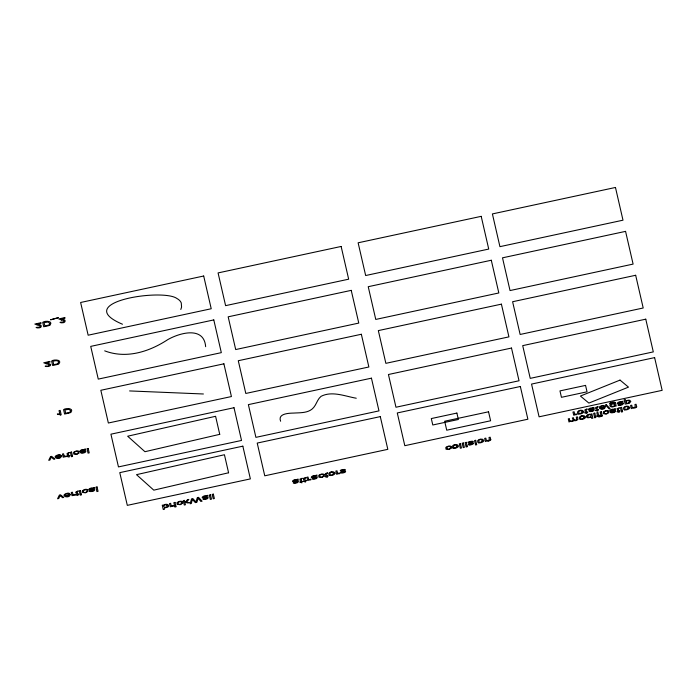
<?xml version="1.0" encoding="UTF-8"?>
<svg xmlns="http://www.w3.org/2000/svg" width="697" height="697" viewBox="0 0 697 697"><rect width="100%" height="100%" fill="white"/><g stroke="black" fill="none" stroke-linecap="round" stroke-linejoin="round"><path stroke-width="1.05" d="M68.315 453.538L68.776 455.568L70.022 455.742L68.872 455.986L69.125 457.101L66.895 456.413L67.635 455.812L67.217 453.982M77.167 491.986L77.62 494.016L78.866 494.19L77.716 494.434L77.977 495.55L75.738 494.861L76.478 494.26L76.06 492.43M301.165 479.231L301.618 481.305L302.864 481.479L301.714 481.723L301.975 482.838L299.736 482.15L300.477 481.549L300.058 479.719A5.837 2.762 -11.9 0 1 300.006 479.074L302.306 478.264L301.357 478.987M304.781 478.473L305.242 480.529L306.488 480.695L305.338 480.947L305.591 482.054L303.361 481.374L304.101 480.773L303.683 478.935M326.51 473.777L326.971 475.851L328.217 476.025L327.067 476.269L327.32 477.384L325.09 476.696L325.83 476.095L325.412 474.265A5.837 2.762 -11.9 0 1 325.36 473.629L327.651 472.81L326.727 473.524M586.107 409.958L586.56 411.997L587.806 412.171L586.656 412.415L586.909 413.53L584.678 412.842L585.419 412.241L585.001 410.411A5.837 2.762 -11.9 0 1 584.949 409.766L587.24 408.956L586.299 409.679M596.972 407.571L597.434 409.662L598.679 409.827L597.529 410.08L597.782 411.186L595.552 410.507L596.292 409.906L595.874 408.067M618.352 408.886L618.805 410.882L620.06 411.047L618.901 411.3L619.163 412.415L616.923 411.727L617.664 411.125L617.246 409.287A5.837 2.762 -11.9 0 1 617.193 408.651M192.294 499.383L191.361 503.495L190.089 503.765L191.562 498.843L192.816 498.564L195.962 501.945L197.329 497.597L198.523 497.344L202.095 501.187L200.849 501.457L198.122 498.181A25.798 12.189 -11.9 0 1 197.678 499.801L196.859 502.31L195.369 502.633L192.677 499.766M180.811 309.468L181.569 307.063L181.264 302.951A27.662 13.069 -11.9 0 0 176.82 298.438C162.549 288.166 70.319 302.141 122.472 324.227M617.228 408.651L619.494 407.832L618.527 408.564M58.339 363.076C59.637 359.844 54.723 360.541 52.972 361.325L53.747 364.679L55.708 364.261A5.445 2.57 -11.9 0 0 57.293 363.843A2.57 1.211 -11.9 0 0 58.313 363.076M341.635 472.165L341.687 472.104A1.08 0.514 -11.9 0 1 342.061 471.886M469.456 444.033L469.508 443.972A1.08 0.514 -11.9 0 1 469.883 443.754M610.372 404.469C608.638 406.255 611.713 407.536 613.177 406.787A2.588 1.22 -11.9 0 0 615.05 405.907M614.031 403.955A1.803 0.854 -11.9 0 0 611.356 404.53C610.006 406.412 613.412 406.996 614.414 405.741M49.818 325.081C53.957 320.986 44.8 320.42 42.709 322.354L43.719 326.754L46.934 326.065A5.985 2.832 -11.9 0 0 49.923 325.15M58.722 363.79C62.913 359.739 53.669 359.094 51.622 361.072L52.632 365.463L55.847 364.775A5.985 2.832 -11.9 0 0 58.836 363.869M70.685 412.371C74.849 408.294 65.64 407.693 63.584 409.653L64.594 414.044L67.809 413.356M68.498 453.259L69.456 452.527L67.191 453.338A5.837 2.762 -11.9 0 0 67.243 453.974M77.341 491.707L78.299 490.976L76.043 491.786A5.837 2.762 -11.9 0 0 76.095 492.422M304.964 478.212L305.922 477.48L303.674 478.273A5.837 2.762 -11.9 0 0 303.709 478.926M597.155 407.344L598.113 406.612L595.874 407.379A5.837 2.762 -11.9 0 0 595.9 408.067M342.262 471.808L343.969 471.189A8.782 4.147 -11.9 0 0 344.649 470.928C348.552 467.731 336.773 470.745 341.225 470.675A1.403 0.662 -11.9 0 1 341.748 470.266L344.379 470.179L341.077 471.669A1.803 0.854 -11.9 0 0 341.417 473.019L341.556 473.045A3.285 1.551 -11.9 0 0 343.037 472.906A5.001 2.361 -11.9 0 0 343.551 472.793L344.24 472.592A3.119 1.472 -11.9 0 0 344.675 472.418L345.215 472.113A1.481 0.697 -11.9 0 0 345.416 471.93L345.642 471.416L341.608 472.366M470.083 443.675L471.791 443.057A8.782 4.147 -11.9 0 0 472.47 442.795C476.783 439.38 464.089 442.708 469.046 442.543A1.403 0.662 -11.9 0 1 469.569 442.133L472.2 442.046L468.898 443.536A1.803 0.854 -11.9 0 0 469.238 444.886L469.22 444.904M81.261 452.292C78.709 453.503 85.156 453.503 85.818 451.708A5.079 2.405 -11.9 0 0 85.792 451.342L85.487 449.896A10.603 5.01 -11.9 0 1 85.452 449.548A2.561 1.211 -11.9 0 1 85.661 449.034L84.468 449.295M90.105 490.74C87.552 491.951 93.999 491.951 94.67 490.157A5.079 2.405 -11.9 0 0 94.644 489.782L94.339 488.344A10.603 5.01 -11.9 0 1 94.295 487.996A2.561 1.211 -11.9 0 1 94.513 487.482L93.311 487.743A2.527 1.194 -11.9 0 0 93.18 488.179C91.185 486.994 86.114 490.226 90.27 490.226A5.637 2.666 -11.9 0 0 90.898 490.157L91.368 490.087A12.154 5.742 -11.9 0 1 93.459 489.817M203.524 498.582C200.971 499.784 207.418 499.793 208.081 497.989A5.079 2.405 -11.9 0 0 208.054 497.623L207.75 496.177A10.603 5.01 -11.9 0 1 207.715 495.828A2.561 1.211 -11.9 0 1 207.924 495.323L206.721 495.576A2.527 1.194 -11.9 0 0 206.591 496.02C204.674 494.783 199.542 498.067 203.681 498.067A5.637 2.666 -11.9 0 0 204.308 497.989L204.779 497.919A12.154 5.742 -11.9 0 1 206.87 497.649M293.82 482.394C291.268 483.596 297.715 483.605 298.377 481.801A5.079 2.405 -11.9 0 0 298.351 481.435L298.055 479.989A10.603 5.01 -11.9 0 1 298.011 479.641A2.561 1.211 -11.9 0 1 298.22 479.135L297.027 479.388A2.527 1.194 -11.9 0 0 296.896 479.832C294.979 478.595 289.839 481.888 293.986 481.88A5.637 2.666 -11.9 0 0 294.613 481.801L295.075 481.732M312.657 478.342C310.104 479.545 316.551 479.553 317.213 477.759A5.079 2.405 -11.9 0 0 317.187 477.384L316.882 475.938A10.603 5.01 -11.9 0 1 316.847 475.589A2.561 1.211 -11.9 0 1 317.057 475.084L315.854 475.337A2.527 1.194 -11.9 0 0 315.724 475.781C313.737 474.596 308.649 477.82 312.814 477.828A5.637 2.666 -11.9 0 0 313.441 477.75L313.911 477.689A12.154 5.742 -11.9 0 1 316.002 477.419M589.636 410.751C587.074 411.953 593.53 411.953 594.192 410.158A5.079 2.405 -11.9 0 0 594.166 409.792L593.879 408.407M618.622 404.513C616.07 405.715 622.517 405.724 623.188 403.929A5.079 2.405 -11.9 0 0 623.162 403.554M611.008 411.971C608.455 413.173 614.902 413.173 615.573 411.378A5.079 2.405 -11.9 0 0 615.547 411.012L615.251 409.627A10.603 5.01 -11.9 0 1 615.198 409.217A2.561 1.211 -11.9 0 1 615.416 408.712L614.214 408.965A2.527 1.194 -11.9 0 0 614.083 409.409C612.088 408.224 607.009 411.457 611.173 411.448A5.637 2.666 -11.9 0 0 611.8 411.378L612.271 411.308A12.154 5.742 -11.9 0 1 614.353 411.038M79.092 451.604L77.986 451.909A1.899 0.897 -11.9 0 0 76.374 451.395A1.899 0.897 -11.9 0 0 74.413 452.275M324.262 474.683L323.147 474.997A1.899 0.897 -11.9 0 0 321.535 474.474A1.899 0.897 -11.9 0 0 319.575 475.363M451.351 446.707L450.245 447.021A1.899 0.897 -11.9 0 0 448.624 446.498A1.899 0.897 -11.9 0 0 446.664 447.387M60.456 414.95L61.197 414.793L60.177 410.385L59.036 410.629L59.829 414.07A7.275 3.441 -11.9 0 0 57.381 413.922L57.502 414.427M61.38 455.786C54.166 459.506 55.673 455.028 59.236 455.272C62.233 456.038 60.291 454.017 58.165 454.871C50.079 457.023 60.691 461.092 61.414 455.925M70.223 494.234C63.009 497.954 64.516 493.476 68.088 493.72C71.199 494.469 68.951 492.439 66.868 493.354C58.984 495.672 69.674 499.401 70.258 494.373M69.125 494.94L65.344 495.75A2.013 0.95 -11.9 0 0 66.816 496.36A2.013 0.95 -11.9 0 0 68.942 495.654M592.833 407.745L594.036 407.484A2.561 1.211 -11.9 0 0 593.827 407.998A10.603 5.01 -11.9 0 0 593.87 408.346M605.249 406.604C598.27 410.306 599.394 405.985 602.983 406.081C605.981 406.865 604.168 404.826 601.886 405.724C594.506 407.518 604.578 411.953 605.284 406.743M605.902 410.681L603.384 411.849L603.436 413.678L606.538 414.035L609.004 412.45L607.871 412.607A1.803 0.854 -11.9 0 1 606.799 413.521A1.803 0.854 -11.9 0 1 604.935 413.635A3.973 1.873 -11.9 0 1 604.386 412.258M78.116 452.937L79.249 452.771L76.923 454.331L73.734 454.052L73.568 452.257L76.147 451.011A2.988 1.411 -11.9 0 1 79.136 451.586M450.375 448.04L451.508 447.883L449.173 449.443L445.984 449.156L445.819 447.369L448.406 446.115A2.988 1.411 -11.9 0 1 451.386 446.699M323.286 476.016L324.41 475.859L322.084 477.419L318.895 477.14L318.729 475.345L321.308 474.091A2.988 1.411 -11.9 0 1 324.297 474.674M181.56 503.26L182.692 503.103L180.227 504.689L177.125 504.34L177.003 502.589L179.591 501.335A2.988 1.411 -11.9 0 1 182.57 501.918L181.429 502.241A1.899 0.897 -11.9 0 0 179.809 501.718A1.899 0.897 -11.9 0 0 177.848 502.607M129.59 390.93L203.402 393.988M469.29 444.904L469.377 444.913A3.285 1.551 -11.9 0 0 470.858 444.773M621.689 401.951C619.694 400.749 614.615 403.999 618.788 403.999A5.637 2.666 -11.9 0 0 619.415 403.92L619.886 403.851A12.154 5.742 -11.9 0 1 621.977 403.589M61.528 320.019L58.766 318.93L64.934 317.579L65.048 318.102L60.473 319.087A4.626 2.187 -11.9 0 0 61.388 319.339C66.564 318.642 66.346 323.373 61.292 322.807C56.37 321.631 67.313 322.894 63.523 320.42A17.66 8.347 -11.9 0 0 61.51 320.028M37.472 324.488C42.186 323.774 42.874 328.226 37.76 327.947C32.001 326.815 43.223 328.121 39.616 325.56A17.66 8.347 -11.9 0 0 37.594 325.168L34.85 324.044L41.018 322.72L41.14 323.242L36.558 324.227A4.626 2.187 -11.9 0 0 37.472 324.488M574.502 420.195L576.689 419.716L576.306 417.12L577.438 416.876L577.918 419.559L575.949 420.613A2.422 1.15 -11.9 0 1 574.372 420.622L573.884 420.465M356.263 398.231C345.015 396.262 331.999 390.66 321.047 396.349C317.466 399.181 316.595 403.999 313.737 407.405C308.919 413.295 300.468 412.633 293.655 413.077C288.732 413.19 277.554 413.539 280.612 421.241M104.689 350.852C126.366 359.112 149.236 351.767 167.724 339.657C179.469 332.896 204.055 325.865 205.65 346.688M206.417 496.543C204.752 495.358 201.285 498.067 204.848 497.44A9.549 4.513 -11.9 0 1 206.774 497.231L206.721 497.048A3.015 1.42 -11.9 0 0 206.443 496.534M296.713 480.364C295.075 479.127 291.599 481.906 295.153 481.261A9.549 4.513 -11.9 0 1 297.07 481.043L297.018 480.86A3.015 1.42 -11.9 0 0 296.739 480.346M315.549 476.312C313.685 475.101 310.54 477.881 313.981 477.21A9.549 4.513 -11.9 0 1 315.907 476.992L315.854 476.809A3.015 1.42 -11.9 0 0 315.575 476.304M587.824 416.945L587.876 416.989A1.769 0.836 -11.9 0 0 589.296 417.276A1.769 0.836 -11.9 0 0 590.899 416.632A3.773 1.786 -11.9 0 0 591.082 415.56A3.154 1.49 -11.9 0 0 590.542 414.776M469.412 444.216L473.463 443.283L473.237 443.797A1.481 0.697 -11.9 0 1 473.036 443.98L472.496 444.285A3.119 1.472 -11.9 0 1 472.061 444.459L471.372 444.66A5.001 2.361 -11.9 0 1 470.858 444.782M629.644 407.466C628.755 404.687 621.628 406.63 623.806 409.461A2.814 1.333 -11.9 0 0 624.625 409.775M621.829 402.979L621.872 403.18A9.549 4.513 -11.9 0 0 619.955 403.389C616.584 404.173 619.476 401.306 621.515 402.483A3.015 1.42 -11.9 0 1 621.794 402.988M615.042 405.907L616.192 406.063L615.556 403.31A9.113 4.304 -11.9 0 0 615.268 402.578M592.833 409.217L592.877 409.409A9.549 4.513 -11.9 0 0 590.96 409.627C587.571 410.428 590.455 407.545 592.528 408.712A3.015 1.42 -11.9 0 1 592.798 409.217M573.875 419.585L573.448 417.73L572.298 417.982C575.278 421.432 568.334 422.487 569.432 418.592L568.282 418.845L569.013 422.025L569.937 421.363M84.459 450.767L84.503 450.959A9.549 4.513 -11.9 0 0 82.586 451.177C79.17 451.97 82.098 449.095 84.154 450.262A3.015 1.42 -11.9 0 1 84.424 450.767M93.311 489.216L93.354 489.407A9.549 4.513 -11.9 0 0 91.438 489.625C88.049 490.4 90.95 487.543 92.997 488.71A3.015 1.42 -11.9 0 1 93.276 489.216M623.17 403.554L622.857 402.108A10.603 5.01 -11.9 0 1 622.813 401.76A2.561 1.211 -11.9 0 1 623.031 401.254L621.829 401.507A2.527 1.194 -11.9 0 0 621.698 401.951M334.908 473.063C334.029 470.292 326.884 472.226 329.071 475.058A2.814 1.333 -11.9 0 0 329.89 475.371M610.163 402.91A2.004 0.95 -11.9 0 0 609.692 403.842L610.764 403.528A1.15 0.54 -11.9 0 1 611.016 403.11M610.389 402.979A3.25 1.533 -11.9 0 1 615.033 402.3M610.354 404.469A2.622 1.237 -11.9 0 1 612.079 403.615L612.419 403.537A2.509 1.185 -11.9 0 1 614.388 403.546L614.362 403.424A6.534 3.093 -11.9 0 0 614.144 402.84A1.986 0.941 -11.9 0 0 611.112 403.145M626.638 403.032A3.424 1.621 -11.9 0 1 626.237 401.289M626.106 401.272A1.751 0.828 -11.9 0 1 628.772 400.714M628.659 400.784A3.476 1.647 -11.9 0 1 629.095 402.578M629.286 402.605A1.76 0.836 -11.9 0 1 626.498 403.11M618.483 404.574A2.126 1.002 -11.9 0 0 621.811 404.277A1.446 0.688 -11.9 0 0 621.968 403.755M613.944 404.007A3.215 1.516 -11.9 0 1 614.327 405.732M603.968 408.024A2.013 0.95 -11.9 0 1 601.833 408.73A2.013 0.95 -11.9 0 1 600.405 408.111L604.142 407.309A2.518 1.194 -11.9 0 1 603.89 408.006M592.833 407.745A2.527 1.194 -11.9 0 0 592.703 408.189C590.699 407.004 585.628 410.202 589.793 410.228A5.637 2.666 -11.9 0 0 590.42 410.158L590.89 410.089A12.154 5.742 -11.9 0 1 592.981 409.819M592.816 410.516A2.126 1.002 -11.9 0 1 589.488 410.803M592.973 409.984A1.446 0.688 -11.9 0 1 592.851 410.516M578.493 413.957A3.433 1.621 -11.9 0 0 582.108 413.382A3.433 1.621 -11.9 0 0 583.659 411.535C582.701 408.782 575.644 410.69 577.787 413.548A2.814 1.333 -11.9 0 0 578.606 413.852M574.833 414.027A4.609 2.178 -11.9 0 1 574.502 413.434L574.119 411.77L572.969 412.014L573.701 415.203L574.737 414.976C574.258 414.349 578.196 415.246 576.846 413.896A1.394 0.653 -11.9 0 1 574.72 414.079M636.596 406.787A5.219 2.466 -11.9 0 0 636.561 406.395L636.082 404.26L634.941 404.513L635.316 407.039L632.859 407.649A1.185 0.558 -11.9 0 1 632.597 407.571L632.301 407.327A4.801 2.265 -11.9 0 1 632.135 406.935L631.735 405.201L630.593 405.445L631.325 408.625L632.362 407.998A2.5 1.185 -11.9 0 0 634.174 408.085A2.396 1.133 -11.9 0 0 636.753 406.787M629.679 407.457A3.433 1.621 -11.9 0 1 628.119 409.305A3.433 1.621 -11.9 0 1 624.503 409.88M614.257 410.62A9.549 4.513 -11.9 0 0 612.341 410.847C609.012 411.674 611.774 408.764 613.9 409.932A3.015 1.42 -11.9 0 1 614.179 410.437M610.868 412.023A2.126 1.002 -11.9 0 0 614.188 411.735A1.446 0.688 -11.9 0 0 614.353 411.204M604.16 411.944A1.899 0.897 -11.9 0 1 606.12 411.064A1.899 0.897 -11.9 0 1 607.74 411.578L608.847 411.274A2.988 1.411 -11.9 0 0 605.893 410.629M587.954 416.884A3.86 1.821 -11.9 0 1 587.798 415.342M587.824 415.334A1.751 0.828 -11.9 0 1 590.542 414.767M580.305 419.385A3.433 1.621 -11.9 0 0 583.929 418.81A3.433 1.621 -11.9 0 0 585.48 416.963C584.513 414.201 577.464 416.135 579.608 418.967A2.814 1.333 -11.9 0 0 580.427 419.28M574.006 420.474A2.283 1.08 -11.9 0 1 572.159 421.424A2.283 1.08 -11.9 0 1 570.102 421.276M574.45 420.23A2.352 1.106 -11.9 0 1 573.927 419.577M490.688 439.737A5.219 2.466 -11.9 0 0 490.653 439.345L490.174 437.211L489.024 437.455L489.425 439.964L486.95 440.6A1.185 0.558 -11.9 0 1 486.689 440.513L486.358 440.216A4.801 2.265 -11.9 0 1 486.227 439.885L485.826 438.143L484.676 438.387L485.417 441.576L486.454 440.94A2.5 1.185 -11.9 0 0 488.266 441.027M490.836 439.729A2.396 1.133 -11.9 0 1 488.275 441.018M478.595 442.83A3.433 1.621 -11.9 0 0 482.211 442.247A3.433 1.621 -11.9 0 0 483.77 440.399C482.812 437.646 475.737 439.563 477.898 442.412A2.814 1.333 -11.9 0 0 478.717 442.717M453.25 448.276A3.433 1.621 -11.9 0 0 456.866 447.701A3.433 1.621 -11.9 0 0 458.417 445.853C457.467 443.1 450.375 445.026 452.545 447.866A2.814 1.333 -11.9 0 0 453.364 448.171M447.43 449.068A3.973 1.873 -11.9 0 1 446.89 447.692M450.445 448.032A1.803 0.854 -11.9 0 1 449.304 448.964A1.803 0.854 -11.9 0 1 447.439 449.077M69.081 494.94A2.518 1.194 -11.9 0 1 68.864 495.637M73.141 494.487A4.609 2.178 -11.9 0 1 72.819 493.903L72.427 492.23L71.277 492.483L72.018 495.663L73.046 495.445C72.584 494.844 76.496 495.68 75.154 494.356A1.394 0.653 -11.9 0 1 73.028 494.539M83.257 490.723A1.899 0.897 -11.9 0 1 85.217 489.834A1.899 0.897 -11.9 0 1 86.837 490.357L87.944 490.052A2.988 1.411 -11.9 0 0 84.99 489.407L82.412 490.705L82.534 492.457L85.635 492.814L88.101 491.219L86.968 491.385A1.803 0.854 -11.9 0 1 85.897 492.3A1.803 0.854 -11.9 0 1 84.032 492.413M84.015 492.404A3.973 1.873 -11.9 0 1 83.483 491.036M89.965 490.801A2.126 1.002 -11.9 0 0 93.285 490.514A1.446 0.688 -11.9 0 0 93.45 489.982M166.688 504.924A1.795 0.845 -11.9 0 0 163.743 505.63A4.095 1.934 -11.9 0 0 163.734 506.519L164.91 507.399L167.001 506.763A3.433 1.621 -11.9 0 0 166.539 505.003M171.357 505.595A4.609 2.178 -11.9 0 1 171.035 505.003L170.643 503.339L169.493 503.582L170.234 506.771L171.262 506.545C170.8 505.944 174.712 506.78 173.37 505.456A1.394 0.653 -11.9 0 1 171.244 505.639M178.615 504.288A3.973 1.873 -11.9 0 1 178.075 502.92M181.629 503.251A1.803 0.854 -11.9 0 1 180.488 504.184A1.803 0.854 -11.9 0 1 178.624 504.297M203.376 498.643A2.126 1.002 -11.9 0 0 206.704 498.346A1.446 0.688 -11.9 0 0 206.861 497.824M293.681 482.455A2.126 1.002 -11.9 0 0 297 482.158A1.446 0.688 -11.9 0 0 297.157 481.636M295.084 481.749A12.154 5.742 -11.9 0 1 297.166 481.47M308.727 479.283A4.609 2.178 -11.9 0 1 308.396 478.691L308.013 477.027L306.863 477.271L307.595 480.46L308.632 480.233C308.161 479.641 312.073 480.477 310.74 479.153A1.394 0.653 -11.9 0 1 308.614 479.336M312.509 478.403A2.126 1.002 -11.9 0 0 315.837 478.107A1.446 0.688 -11.9 0 0 315.994 477.584M319.792 475.676A3.973 1.873 -11.9 0 0 320.332 477.044A1.803 0.854 -11.9 0 0 322.206 476.94A1.803 0.854 -11.9 0 0 323.347 476.007M334.943 473.054A3.433 1.621 -11.9 0 1 333.393 474.901A3.433 1.621 -11.9 0 1 329.777 475.476M337.705 473.054A4.609 2.178 -11.9 0 1 337.383 472.461L336.991 470.797L335.841 471.041L336.573 474.23L337.609 474.004C337.13 473.376 341.068 474.274 339.718 472.923A1.394 0.653 -11.9 0 1 337.592 473.106M84.459 449.295A2.527 1.194 -11.9 0 0 84.328 449.739C82.42 448.519 77.289 451.813 81.418 451.778A5.637 2.666 -11.9 0 0 82.046 451.708L82.516 451.639A12.154 5.742 -11.9 0 1 84.607 451.368M84.442 452.065A2.126 1.002 -11.9 0 1 81.113 452.353M84.598 451.534A1.446 0.688 -11.9 0 1 84.476 452.065M74.631 452.588A3.973 1.873 -11.9 0 0 75.171 453.956A1.803 0.854 -11.9 0 0 77.045 453.852A1.803 0.854 -11.9 0 0 78.186 452.928M64.29 456.047A4.609 2.178 -11.9 0 1 63.967 455.455L63.584 453.782L62.434 454.035L63.166 457.215L64.202 456.997C63.723 456.361 67.653 457.258 66.311 455.908A1.394 0.653 -11.9 0 1 64.185 456.091M60.099 457.206A2.013 0.95 -11.9 0 1 57.964 457.912A2.013 0.95 -11.9 0 1 56.535 457.293L60.273 456.491A2.518 1.194 -11.9 0 1 60.02 457.188M57.476 414.488A5.89 2.788 -11.9 0 1 60.508 414.924M70.798 412.45A5.985 2.832 -11.9 0 1 67.809 413.312M333.732 473.411C328.548 478.987 329.141 468.645 333.732 473.411M457.206 446.211C452.205 451.795 452.475 441.445 457.206 446.211M482.559 440.757C477.428 446.359 477.881 436 482.559 440.757M582.457 411.892C577.221 417.477 577.874 407.126 582.457 411.892M584.269 417.32C579.163 422.896 579.625 412.554 584.269 417.32M628.467 407.815C623.284 413.399 623.876 403.049 628.467 407.815M50.663 364.758C50.228 367.789 42.221 366.108 46.263 366.003C47.457 366.727 50.986 365.089 48.616 364.304A17.66 8.347 -11.9 0 0 46.507 363.886L43.763 362.788L49.923 361.429L50.045 361.952L45.471 362.937A4.626 2.187 -11.9 0 0 46.385 363.198L49.757 363.895L50.663 364.758M168.526 505.778C168.813 508.357 162.828 506.867 164.414 509.289L163.264 509.533L162.253 505.142L163.412 505.308A2.318 1.098 -11.9 0 1 165.172 504.428A2.884 1.359 -11.9 0 1 167.463 504.471A3.354 1.586 -11.9 0 1 168.23 504.985L168.43 505.325A6.5 3.076 -11.9 0 1 168.5 505.56L168.526 505.778M630.707 401.585L629.347 403.188L625.174 404.129L624.155 399.729L625.305 399.486C624.948 402.517 630.175 398.048 630.707 401.585M586.316 416.266C586.7 419.986 592.136 415.29 591.709 418.418L592.851 418.174L591.84 413.774L590.873 414.41A2.204 1.045 -11.9 0 0 589.174 414.279L587.205 415.003L586.325 416.205M49.714 323.617L49.478 324.305A2.57 1.211 -11.9 0 1 48.389 325.124A5.445 2.57 -11.9 0 1 46.795 325.525L44.835 325.969L44.068 322.615L48.32 321.979L49.714 323.617M70.58 410.908L70.301 411.657A2.57 1.211 -11.9 0 1 69.264 412.415A5.445 2.57 -11.9 0 1 67.67 412.816L65.71 413.26L64.934 409.906L69.195 409.27L70.58 410.908M51.229 457.11L49.931 460.064L48.72 460.325L50.559 456.587L51.63 456.352L54.915 458.992L53.739 459.245L51.229 457.11M60.073 495.558L58.775 498.512L57.563 498.773L59.402 495.036L60.473 494.8L63.767 497.44L62.591 497.693L60.073 495.558M187.458 499.723L185.602 501.831L184.705 501.64L184.417 500.376L183.267 500.62L184.278 505.02L185.428 504.767L184.853 502.267L187.859 502.973L189.34 502.659L186.491 502.032L188.87 499.418L187.458 499.723M620.034 380.1L580.418 396.044L588.878 403.075L628.485 387.131L620.034 380.1M600.77 416.492C598.653 417.503 597.695 416.318 596.527 416.109L597.451 415.473L596.815 412.711L597.948 412.458L598.584 415.229L600.004 415.36C596.798 416.701 600.283 415.821 600.77 416.492M219.738 434.336L144.95 451.708L127.664 436.217L215.591 416.292L219.738 434.336M228.581 472.775L153.793 490.157L136.516 474.666L224.434 454.74L228.581 472.775M203.69 276.012L80.625 302.481L88.153 335.205L211.226 308.745L203.69 276.012M341.138 246.459L218.074 272.919L225.601 305.652L348.666 279.183L341.138 246.459M481.2 216.34L358.127 242.8L365.664 275.533L488.728 249.064L481.2 216.34M615.468 187.467L492.404 213.927L499.932 246.66L622.996 220.191L615.468 187.467M58.234 317.736L50.733 319.757L58.234 317.736M213.796 319.914L90.723 346.383L98.26 379.107L221.324 352.647L213.796 319.914M351.236 290.361L228.172 316.821L235.699 349.554L358.772 323.086L351.236 290.361M491.298 260.242L368.234 286.702L375.761 319.435L498.825 292.967L491.298 260.242M625.566 231.369L502.502 257.829L510.03 290.562L633.103 264.093L625.566 231.369M223.894 363.817L100.83 390.285L108.357 423.009L231.421 396.549L223.894 363.817M361.342 334.264L238.278 360.724L245.806 393.457L368.87 366.988L361.342 334.264M501.404 304.145L378.332 330.605L385.868 363.337L508.932 336.869L501.404 304.145M635.673 275.271L512.609 301.731L520.136 334.464L643.2 307.996L635.673 275.271M234 407.719L110.928 434.187L118.464 466.912L241.528 440.452L234 407.719M371.44 378.166L248.376 404.626L255.904 437.359L378.976 410.89L371.44 378.166M511.502 348.047L388.438 374.507L395.966 407.24L519.03 380.771L511.502 348.047M645.77 319.174L522.706 345.634L530.234 378.366L653.307 351.898L645.77 319.174M71.564 452.065L70.414 452.318L71.146 455.498L72.296 455.254L71.564 452.065M88.197 448.493L87.047 448.737L88.057 453.137L89.207 452.884L88.197 448.493M72.427 455.847L71.286 456.091L71.425 456.709L72.575 456.465L72.427 455.847M242.844 446.167L119.779 472.636L127.307 505.36L250.371 478.9L242.844 446.167M380.292 416.614L257.219 443.074L264.755 475.807L387.82 449.338L380.292 416.614M520.345 386.495L397.281 412.955L404.809 445.688L527.882 419.219L520.345 386.495M654.622 357.613L531.55 384.082L539.086 416.815L662.15 390.346L654.622 357.613M80.408 490.514L79.266 490.766L79.998 493.946L81.14 493.703L80.408 490.514M97.04 486.942L95.898 487.186L96.909 491.585L98.05 491.333L97.04 486.942M456.883 413.068L431.304 418.566L432.785 424.987L458.365 419.489L456.883 413.068M585.558 385.397L559.97 390.895L561.451 397.316L587.031 391.819L585.558 385.397M81.279 494.295L80.129 494.539L80.277 495.158L81.418 494.914L81.279 494.295M488.545 411.796L444.66 421.232L446.725 430.206L490.61 420.77L488.545 411.796M606.364 404.757L605.44 404.957L609.195 408.921L610.11 408.721L606.364 404.757M174.999 502.398L173.858 502.642L174.59 505.83L175.74 505.586L174.999 502.398M210.459 494.774L209.309 495.018L210.32 499.418L211.47 499.174L210.459 494.774M213.352 494.156L212.202 494.4L213.221 498.791L214.362 498.547L213.352 494.156M594.794 413.138L593.644 413.391L594.384 416.571L595.526 416.327L594.794 413.138M601.311 411.735L600.169 411.988L600.901 415.168L602.042 414.924L601.311 411.735M621.593 407.379L620.452 407.623L621.184 410.812L622.325 410.559L621.593 407.379M460.447 443.597L459.306 443.85L460.316 448.241L461.458 447.997L460.447 443.597M463.348 442.978L462.198 443.222L463.209 447.622L464.359 447.369L463.348 442.978M466.276 442.351L465.126 442.595L465.857 445.775L467.007 445.531L466.276 442.351M475.685 440.321L474.544 440.574L475.276 443.754L476.417 443.51L475.685 440.321M175.871 506.17L174.729 506.423L174.869 507.041L176.01 506.797L175.871 506.17M595.665 416.919L594.515 417.163L594.663 417.782L595.804 417.538L595.665 416.919M602.182 415.517L601.032 415.76L601.18 416.379L602.321 416.135L602.182 415.517M622.465 411.152L621.315 411.396L621.463 412.023L622.604 411.77L622.465 411.152M467.138 446.124L465.997 446.368L466.136 446.995L467.286 446.742L467.138 446.124M476.556 444.102L475.406 444.346L475.554 444.965L476.696 444.721L476.556 444.102"/></g></svg>
